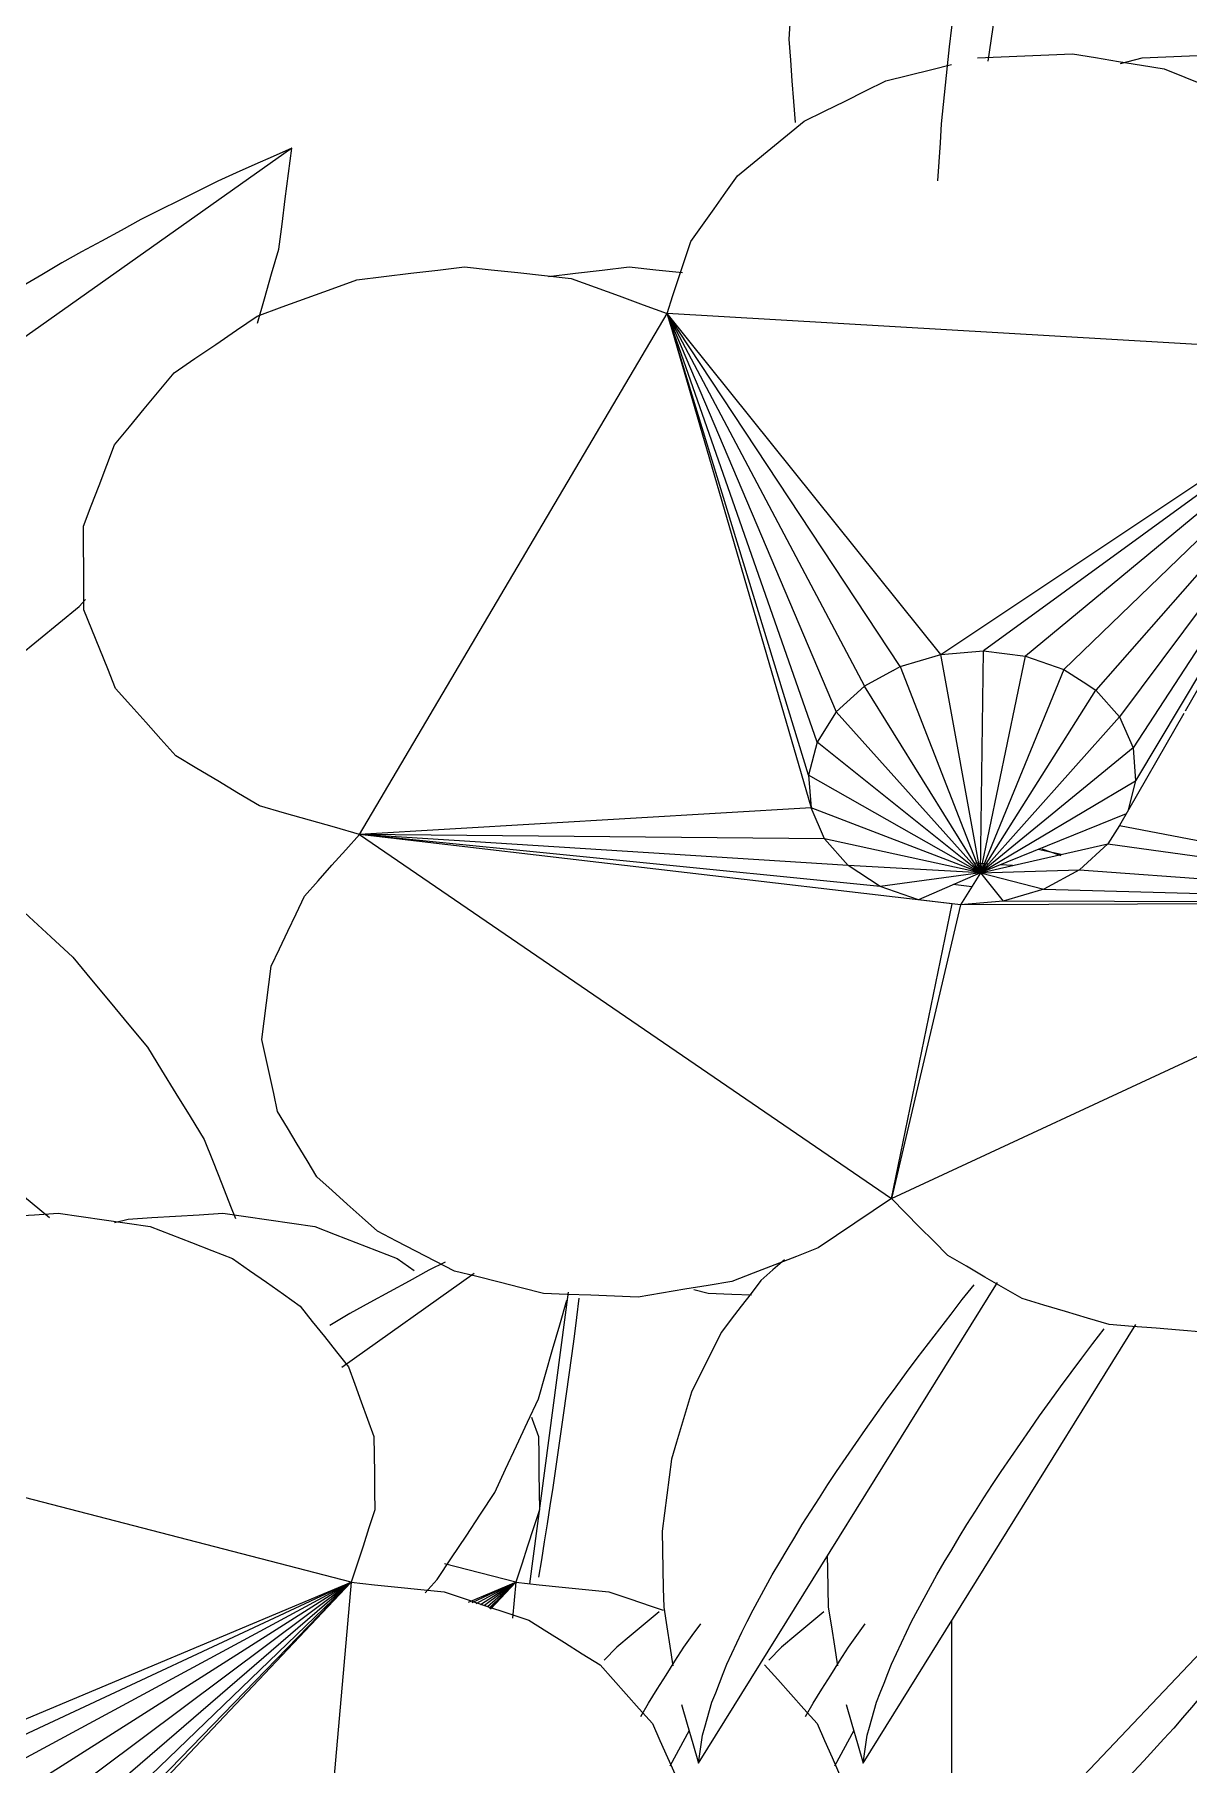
# Model space of a CAD drawing. Header units: metres. Extents: x 10.2 to 20.8, y -0.2 to 6.6.
# Drawn here: x 14.6681 to 14.7271, y 1.5938 to 1.6823 of the extents above; entities that cross this region are included whole.
import ezdxf

# ---------------------------------------------------------------- set-up
doc = ezdxf.new("R2010")
doc.units = ezdxf.units.M
for name, color, linetype, lineweight in [('Importações nas famílias', 250, 'Continuous', 5), ('Pilares estruturais', 7, 'Continuous', 5), ('Vegetação', 7, 'Continuous', 5)]:
    doc.layers.add(name, color=color, linetype=linetype, lineweight=lineweight)

# ---------------------------------------------------------------- blocks, each defined once
blk = doc.blocks.new('Planta_pergolado_12200 - plantas pergolado_skp_Component_12-V3315-Corte 3')
at = {"layer": 'Importações nas famílias'}
for p, q in [((14.697865, 1.599814), (14.697218, 1.599149)), ((14.699087, 1.596258), (14.699476, 1.596942)), ((14.701558, 1.595549), (14.700567, 1.593722)), ((14.691211, 1.57648), (14.688081, 1.570711)), ((14.687522, 1.575049), (14.68755, 1.574175))]:
    blk.add_line(p, q, dxfattribs=at)
at = {"layer": 'Importações nas famílias', "flags": 128}
for points in [[(14.700035, 1.60162), (14.699312, 1.601018), (14.698588, 1.600416), (14.697865, 1.599814)], [(14.701286, 1.5998), (14.701719, 1.600401), (14.702151, 1.601001)], [(14.699476, 1.596942), (14.699929, 1.597656), (14.700381, 1.598371), (14.700834, 1.599086), (14.701286, 1.5998)], [(14.689291, 1.574506), (14.689644, 1.575489), (14.689674, 1.575574)], [(14.68755, 1.574175), (14.687683, 1.573309), (14.687816, 1.572443), (14.687948, 1.571577), (14.688081, 1.570711)], [(14.688081, 1.570711), (14.688384, 1.57166), (14.688686, 1.572609), (14.688989, 1.573557), (14.689291, 1.574506)]]:
    blk.add_lwpolyline(points, dxfattribs=at)
blk = doc.blocks.new('Planta_pergolado_12200 - plantas pergolado_skp_Component_17-V3317-Corte 3')
at = {"layer": 'Importações nas famílias'}
for p, q in [((14.684268, 1.603124), (14.649803, 1.612047)), ((14.658443, 1.592296), (14.684268, 1.603124)), ((14.684268, 1.603124), (14.660587, 1.592074)), ((14.684268, 1.603124), (14.662545, 1.591424)), ((14.684268, 1.603124), (14.664185, 1.590389)), ((14.684268, 1.603124), (14.66424, 1.58199)), ((14.684268, 1.603124), (14.665394, 1.589041)), ((14.684268, 1.603124), (14.66609, 1.587471)), ((14.684268, 1.603124), (14.666227, 1.585786)), ((14.684268, 1.603124), (14.666252, 1.584573)), ((14.684268, 1.603124), (14.681721, 1.574249))]:
    blk.add_line(p, q, dxfattribs=at)
at = {"layer": 'Importações nas famílias', "flags": 128}
for points in [[(14.664428, 1.621707), (14.665641, 1.621781), (14.666853, 1.621855), (14.668065, 1.621929), (14.669278, 1.622003)], [(14.669278, 1.622003), (14.670452, 1.621831), (14.671626, 1.621659), (14.6728, 1.621488), (14.673974, 1.621316)], [(14.673974, 1.621316), (14.67503, 1.62091), (14.676086, 1.620505), (14.677142, 1.620099), (14.678198, 1.619693)], [(14.678198, 1.619693), (14.679064, 1.619081), (14.679929, 1.618469), (14.680795, 1.617858), (14.681661, 1.617246)], [(14.681661, 1.617246), (14.682277, 1.616469), (14.682894, 1.615693), (14.683511, 1.614916), (14.684127, 1.61414)], [(14.684127, 1.61414), (14.684453, 1.613251), (14.684778, 1.612363), (14.685103, 1.611475), (14.685429, 1.610587)], [(14.685429, 1.610587), (14.685441, 1.609648), (14.685453, 1.608708), (14.685465, 1.607769), (14.685477, 1.60683)], [(14.685477, 1.60683), (14.685175, 1.605903), (14.684873, 1.604977), (14.68457, 1.60405), (14.684268, 1.603124)], [(14.684268, 1.603124), (14.685457, 1.603001), (14.686645, 1.602878), (14.687833, 1.602755), (14.689022, 1.602632)], [(14.689022, 1.602632), (14.690107, 1.602271), (14.691193, 1.601911), (14.692279, 1.60155), (14.693364, 1.60119)], [(14.693364, 1.60119), (14.694273, 1.600616), (14.695182, 1.600042), (14.696091, 1.599469), (14.697, 1.598895)], [(14.697, 1.598895), (14.697671, 1.598148), (14.698341, 1.5974), (14.699011, 1.596653), (14.699682, 1.595905)], [(14.699682, 1.595905), (14.700068, 1.595035), (14.700454, 1.594164), (14.70084, 1.593294), (14.701226, 1.592423)]]:
    blk.add_lwpolyline(points, dxfattribs=at)
blk = doc.blocks.new('Planta_pergolado_12200 - plantas pergolado_skp_Component_16-V3318-Corte 3')
for name in ['Planta_pergolado_12200 - plantas pergolado_skp_Component_17-V3317-Corte 3', 'Planta_pergolado_12200 - plantas pergolado_skp_Component_12-V3315-Corte 3']:
    blk.add_blockref(name, (0, 0))
blk = doc.blocks.new('Planta_pergolado_12200 - plantas pergolado_skp_Component_12-V2903-Corte 3')
at = {"layer": 'Importações nas famílias'}
blk.add_line((14.542808, 1.165162), (14.546644, 1.191217), dxfattribs=at)
at = {"layer": 'Importações nas famílias', "flags": 128}
for points in [[(14.546644, 1.191217), (14.545779, 1.190611), (14.544915, 1.190006), (14.544051, 1.1894), (14.543187, 1.188795)], [(14.545547, 1.188129), (14.545821, 1.188901), (14.546095, 1.189673), (14.54637, 1.190445), (14.546644, 1.191217)], [(14.543187, 1.188795), (14.542418, 1.188062), (14.54165, 1.187329), (14.540881, 1.186596), (14.540112, 1.185863)], [(14.544522, 1.1848), (14.544779, 1.185632), (14.545035, 1.186464), (14.545291, 1.187297), (14.545547, 1.188129)], [(14.540112, 1.185863), (14.539458, 1.18502), (14.538803, 1.184177), (14.538148, 1.183334), (14.537494, 1.182491)], [(14.54358, 1.181267), (14.543816, 1.18215), (14.544051, 1.183033), (14.544287, 1.183917), (14.544522, 1.1848)], [(14.537494, 1.182491), (14.536968, 1.181557), (14.536442, 1.180624), (14.535917, 1.17969), (14.535391, 1.178756)], [(14.54273, 1.177569), (14.542943, 1.178493), (14.543155, 1.179418), (14.543368, 1.180342), (14.54358, 1.181267)], [(14.535391, 1.178756), (14.535007, 1.177754), (14.534623, 1.176752), (14.534239, 1.17575), (14.533855, 1.174748)], [(14.541983, 1.173747), (14.54217, 1.174702), (14.542357, 1.175658), (14.542544, 1.176613), (14.54273, 1.177569)], [(14.533855, 1.174748), (14.533621, 1.1737), (14.533387, 1.172653), (14.533154, 1.171606), (14.53292, 1.170559)], [(14.541347, 1.169844), (14.541506, 1.17082), (14.541665, 1.171795), (14.541824, 1.172771), (14.541983, 1.173747)], [(14.53292, 1.170559), (14.532842, 1.169491), (14.532765, 1.168423), (14.532687, 1.167355), (14.532609, 1.166288)], [(14.540829, 1.165903), (14.540958, 1.166888), (14.541088, 1.167873), (14.541218, 1.168859), (14.541347, 1.169844)], [(14.532609, 1.166288), (14.53269, 1.165225), (14.53277, 1.164161), (14.53285, 1.163098), (14.53293, 1.162035)], [(14.540434, 1.161967), (14.540533, 1.162951), (14.540631, 1.163935), (14.54073, 1.164919), (14.540829, 1.165903)], [(14.540234, 1.159053), (14.540301, 1.160024), (14.540367, 1.160996), (14.540434, 1.161967)]]:
    blk.add_lwpolyline(points, dxfattribs=at)
blk = doc.blocks.new('Planta_pergolado_12200 - plantas pergolado_skp_Component_16-V3321-Corte 3')
blk.add_blockref('Planta_pergolado_12200 - plantas pergolado_skp_Component_12-V2903-Corte 3', (0.174049, 0.515766))
blk = doc.blocks.new('Planta_pergolado_12200 - plantas pergolado_skp_Component_12-V2774-Corte 3')
at = {"layer": 'Importações nas famílias', "flags": 128}
blk.add_lwpolyline([(14.823709, 0.698336), (14.824198, 0.698163), (14.824687, 0.697989)], dxfattribs=at)
blk = doc.blocks.new('Planta_pergolado_12200 - plantas pergolado_skp_Component_12-V3333-Corte 3')
at = {"layer": 'Importações nas famílias'}
for p, q in [((14.702044, 1.59388), (14.71734, 1.618466)), ((14.715539, 1.617583), (14.716152, 1.618338))]:
    blk.add_line(p, q, dxfattribs=at)
at = {"layer": 'Importações nas famílias', "flags": 128}
for points in [[(14.706437, 1.619622), (14.705843, 1.6191), (14.705231, 1.618562)], [(14.705231, 1.618562), (14.704727, 1.617902), (14.704222, 1.617242), (14.703718, 1.616581), (14.703214, 1.615921)], [(14.713225, 1.614585), (14.713804, 1.615335), (14.714382, 1.616084), (14.714961, 1.616833), (14.715539, 1.617583)], [(14.703214, 1.615921), (14.70283, 1.615154), (14.702446, 1.614387), (14.702063, 1.61362), (14.701679, 1.612853)], [(14.711073, 1.611647), (14.711611, 1.612382), (14.712149, 1.613116), (14.712687, 1.613851), (14.713225, 1.614585)], [(14.701679, 1.612853), (14.701424, 1.611997), (14.701169, 1.611141), (14.700915, 1.610286), (14.70066, 1.60943)], [(14.709105, 1.6088), (14.709597, 1.609512), (14.710089, 1.610224), (14.710581, 1.610935), (14.711073, 1.611647)], [(14.70066, 1.60943), (14.700541, 1.608506), (14.700422, 1.607581), (14.700302, 1.606657), (14.700183, 1.605732)], [(14.707345, 1.606077), (14.707785, 1.606758), (14.708225, 1.607438), (14.708665, 1.608119), (14.709105, 1.6088)], [(14.705812, 1.603506), (14.706195, 1.604149), (14.706578, 1.604792), (14.706962, 1.605434), (14.707345, 1.606077)], [(14.700183, 1.605732), (14.700202, 1.604761), (14.70022, 1.60379), (14.700239, 1.602818), (14.700258, 1.601847)], [(14.704522, 1.601118), (14.704845, 1.601715), (14.705167, 1.602312), (14.705489, 1.602909), (14.705812, 1.603506)], [(14.700258, 1.601847), (14.700414, 1.600851), (14.70057, 1.599856), (14.700727, 1.59886)], [(14.703491, 1.598939), (14.703748, 1.599483), (14.704006, 1.600028), (14.704264, 1.600573), (14.704522, 1.601118)], [(14.702729, 1.596992), (14.702919, 1.597478), (14.70311, 1.597965), (14.7033, 1.598452), (14.703491, 1.598939)], [(14.701173, 1.596869), (14.701464, 1.595872), (14.701754, 1.594876), (14.702044, 1.59388)], [(14.702245, 1.595299), (14.702366, 1.595722), (14.702487, 1.596145), (14.702608, 1.596568), (14.702729, 1.596992)], [(14.702044, 1.59388), (14.702094, 1.594234), (14.702144, 1.594589), (14.702194, 1.594944), (14.702245, 1.595299)]]:
    blk.add_lwpolyline(points, dxfattribs=at)
blk = doc.blocks.new('Planta_pergolado_12200 - plantas pergolado_skp_Component_17-V3334-Corte 3')
at = {"layer": 'Importações nas famílias'}
for p, q in [((14.684691, 1.641379), (14.70043, 1.668026)), ((14.708104, 1.646093), (14.70043, 1.668026)), ((14.70043, 1.668026), (14.709082, 1.647644)), ((14.70043, 1.668026), (14.710534, 1.648965)), ((14.707666, 1.644418), (14.70043, 1.668026)), ((14.70043, 1.668026), (14.7078, 1.642732)), ((14.737374, 1.665869), (14.70043, 1.668026)), ((14.714439, 1.65058), (14.70043, 1.668026)), ((14.712361, 1.649967), (14.70043, 1.668026)), ((14.714439, 1.65058), (14.737374, 1.665869)), ((14.737374, 1.665869), (14.716626, 1.650763)), ((14.737374, 1.665869), (14.718773, 1.650504)), ((14.737374, 1.665869), (14.720733, 1.64982)), ((14.737374, 1.665869), (14.722374, 1.648758)), ((14.737374, 1.665869), (14.723583, 1.64739)), ((14.737374, 1.665869), (14.724278, 1.645809)), ((14.737374, 1.665869), (14.724411, 1.644124)), ((14.737374, 1.665869), (14.726941, 1.647682)), ((14.712361, 1.649967), (14.714439, 1.65058)), ((14.714439, 1.65058), (14.716626, 1.650763)), ((14.716479, 1.639417), (14.714439, 1.65058)), ((14.716479, 1.639417), (14.716626, 1.650763)), ((14.716479, 1.639417), (14.718773, 1.650504)), ((14.716626, 1.650763), (14.718773, 1.650504)), ((14.718773, 1.650504), (14.720733, 1.64982)), ((14.711994, 1.649765), (14.710534, 1.648965)), ((14.711994, 1.649765), (14.712361, 1.649967)), ((14.712361, 1.649967), (14.716479, 1.639417)), ((14.720733, 1.64982), (14.716479, 1.639417)), ((14.720733, 1.64982), (14.721717, 1.649183)), ((14.710534, 1.648965), (14.709082, 1.647644)), ((14.716479, 1.639417), (14.710534, 1.648965)), ((14.716479, 1.639417), (14.722374, 1.648758)), ((14.721717, 1.649183), (14.722374, 1.648758)), ((14.722374, 1.648758), (14.723583, 1.64739)), ((14.709082, 1.647644), (14.708104, 1.646093)), ((14.716479, 1.639417), (14.709082, 1.647644)), ((14.726872, 1.647563), (14.723582, 1.641828)), ((14.723583, 1.64739), (14.716479, 1.639417)), ((14.723583, 1.64739), (14.724278, 1.645809)), ((14.708104, 1.646093), (14.707666, 1.644418)), ((14.716479, 1.639417), (14.708104, 1.646093)), ((14.724278, 1.645809), (14.716479, 1.639417)), ((14.724278, 1.645809), (14.724411, 1.644124)), ((14.707666, 1.644418), (14.7078, 1.642732)), ((14.716479, 1.639417), (14.707666, 1.644418)), ((14.716479, 1.639417), (14.724411, 1.644124)), ((14.724411, 1.644124), (14.724003, 1.642562)), ((14.7078, 1.642732), (14.684691, 1.641379)), ((14.716479, 1.639417), (14.7078, 1.642732)), ((14.708494, 1.641152), (14.7078, 1.642732)), ((14.723928, 1.64243), (14.716479, 1.639417)), ((14.684691, 1.641379), (14.711909, 1.622753)), ((14.708494, 1.641152), (14.684691, 1.641379)), ((14.709703, 1.639784), (14.684691, 1.641379)), ((14.711344, 1.638722), (14.684691, 1.641379)), ((14.71502, 1.637831), (14.684691, 1.641379)), ((14.723582, 1.641828), (14.722995, 1.640898)), ((14.723582, 1.641828), (14.744469, 1.637889)), ((14.716479, 1.639417), (14.708494, 1.641152)), ((14.709703, 1.639784), (14.708494, 1.641152)), ((14.716479, 1.639417), (14.722995, 1.640898)), ((14.722995, 1.640898), (14.721543, 1.639576)), ((14.722995, 1.640898), (14.744469, 1.637889)), ((14.716479, 1.639417), (14.709703, 1.639784)), ((14.711344, 1.638722), (14.709703, 1.639784)), ((14.716479, 1.639417), (14.721543, 1.639576)), ((14.721543, 1.639576), (14.719716, 1.638575)), ((14.721543, 1.639576), (14.744469, 1.637889)), ((14.716479, 1.639417), (14.711344, 1.638722)), ((14.713304, 1.638038), (14.711344, 1.638722)), ((14.716479, 1.639417), (14.713304, 1.638038)), ((14.716479, 1.639417), (14.715451, 1.637779)), ((14.716479, 1.639417), (14.717638, 1.637962)), ((14.716479, 1.639417), (14.719716, 1.638575)), ((14.711909, 1.622753), (14.744469, 1.637889)), ((14.711909, 1.622753), (14.71502, 1.637831)), ((14.71502, 1.637831), (14.713304, 1.638038)), ((14.715451, 1.637779), (14.71502, 1.637831)), ((14.717638, 1.637962), (14.715451, 1.637779)), ((14.744469, 1.637889), (14.715451, 1.637779)), ((14.719716, 1.638575), (14.717638, 1.637962)), ((14.744469, 1.637889), (14.717638, 1.637962)), ((14.719716, 1.638575), (14.744469, 1.637889)), ((14.715451, 1.637779), (14.711909, 1.622753))]:
    blk.add_line(p, q, dxfattribs=at)
at = {"layer": 'Importações nas famílias', "flags": 128}
for points in [[(14.716316, 1.681097), (14.717531, 1.68115), (14.718745, 1.681202), (14.71996, 1.681255), (14.721174, 1.681308)], [(14.721174, 1.681308), (14.72235, 1.681115), (14.723526, 1.680923), (14.724702, 1.680731), (14.725878, 1.680539)], [(14.711634, 1.679923), (14.712804, 1.680217), (14.713975, 1.68051), (14.714986, 1.680764)], [(14.725878, 1.680539), (14.726935, 1.680116), (14.727992, 1.679692), (14.729049, 1.679268), (14.730106, 1.678845)], [(14.707447, 1.677864), (14.708494, 1.678379), (14.709541, 1.678894), (14.710587, 1.679408), (14.711634, 1.679923)], [(14.704041, 1.675062), (14.704892, 1.675762), (14.705744, 1.676463), (14.706596, 1.677164), (14.707447, 1.677864)], [(14.701647, 1.671706), (14.702246, 1.672545), (14.702844, 1.673384), (14.703443, 1.674223), (14.704041, 1.675062)], [(14.70043, 1.668026), (14.700734, 1.668946), (14.701039, 1.669866), (14.701343, 1.670786), (14.701647, 1.671706)], [(14.679462, 1.667893), (14.680737, 1.668358), (14.682012, 1.668822), (14.683287, 1.669287), (14.684563, 1.669751)], [(14.684563, 1.669751), (14.68594, 1.669916), (14.687316, 1.670081), (14.688693, 1.670247), (14.69007, 1.670412)], [(14.69007, 1.670412), (14.691431, 1.670264), (14.692792, 1.670116), (14.694153, 1.669968), (14.695515, 1.66982)], [(14.695515, 1.66982), (14.696743, 1.669372), (14.697972, 1.668923), (14.699201, 1.668475), (14.70043, 1.668026)], [(14.675204, 1.664998), (14.676269, 1.665722), (14.677333, 1.666446), (14.678397, 1.66717), (14.679462, 1.667893)], [(14.672153, 1.661313), (14.672916, 1.662234), (14.673679, 1.663155), (14.674441, 1.664077), (14.675204, 1.664998)], [(14.67057, 1.657152), (14.670966, 1.658192), (14.671362, 1.659232), (14.671757, 1.660272), (14.672153, 1.661313)], [(14.670589, 1.652871), (14.670584, 1.653941), (14.67058, 1.655011), (14.670575, 1.656081), (14.67057, 1.657152)], [(14.67221, 1.648836), (14.671805, 1.649845), (14.6714, 1.650854), (14.670994, 1.651862), (14.670589, 1.652871)], [(14.675293, 1.645392), (14.674522, 1.646253), (14.673751, 1.647114), (14.672981, 1.647975), (14.67221, 1.648836)], [(14.679576, 1.642834), (14.678505, 1.643473), (14.677434, 1.644113), (14.676364, 1.644753), (14.675293, 1.645392)], [(14.684691, 1.641379), (14.683412, 1.641742), (14.682133, 1.642106), (14.680854, 1.64247), (14.679576, 1.642834)], [(14.681869, 1.638218), (14.682575, 1.639008), (14.68328, 1.639798), (14.683986, 1.640589), (14.684691, 1.641379)], [(14.680166, 1.634639), (14.680592, 1.635534), (14.681018, 1.636429), (14.681443, 1.637324), (14.681869, 1.638218)], [(14.6797, 1.630884), (14.679816, 1.631823), (14.679933, 1.632762), (14.68005, 1.6337), (14.680166, 1.634639)], [(14.6805, 1.62721), (14.6803, 1.628129), (14.6801, 1.629047), (14.6799, 1.629966), (14.6797, 1.630884)], [(14.682514, 1.623867), (14.682011, 1.624703), (14.681507, 1.625538), (14.681004, 1.626374), (14.6805, 1.62721)], [(14.685604, 1.621082), (14.684831, 1.621778), (14.684059, 1.622474), (14.683287, 1.623171), (14.682514, 1.623867)], [(14.711909, 1.622753), (14.710971, 1.622121), (14.710034, 1.62149), (14.709096, 1.620858), (14.708159, 1.620227)], [(14.714798, 1.61984), (14.714075, 1.620568), (14.713353, 1.621296), (14.712631, 1.622024), (14.711909, 1.622753)], [(14.689559, 1.619046), (14.68857, 1.619555), (14.687581, 1.620064), (14.686593, 1.620573), (14.685604, 1.621082)], [(14.708159, 1.620227), (14.707054, 1.619797), (14.705948, 1.619368), (14.704843, 1.618938), (14.703737, 1.618508)], [(14.718599, 1.617641), (14.717649, 1.618191), (14.716699, 1.61874), (14.715748, 1.61929), (14.714798, 1.61984)], [(14.694109, 1.617897), (14.692972, 1.618184), (14.691834, 1.618471), (14.690696, 1.618759), (14.689559, 1.619046)], [(14.703737, 1.618508), (14.702539, 1.61831), (14.701341, 1.618111), (14.700143, 1.617912), (14.698945, 1.617714)], [(14.698945, 1.617714), (14.697736, 1.61776), (14.696527, 1.617805), (14.695318, 1.617851), (14.694109, 1.617897)], [(14.723055, 1.616306), (14.721941, 1.61664), (14.720827, 1.616974), (14.719713, 1.617307), (14.718599, 1.617641)], [(14.72786, 1.615927), (14.726658, 1.616022), (14.725457, 1.616116), (14.724256, 1.616211), (14.723055, 1.616306)]]:
    blk.add_lwpolyline(points, dxfattribs=at)
blk = doc.blocks.new('Planta_pergolado_12200 - plantas pergolado_skp_Component_16-V3335-Corte 3')
for name, p in [('Planta_pergolado_12200 - plantas pergolado_skp_Component_17-V3334-Corte 3', (0, 0)), ('Planta_pergolado_12200 - plantas pergolado_skp_Component_12-V2774-Corte 3', (-0.1041, 0.942313)), ('Planta_pergolado_12200 - plantas pergolado_skp_Component_12-V3333-Corte 3', (0, 0))]:
    blk.add_blockref(name, p)
blk = doc.blocks.new('Planta_pergolado_12200 - plantas pergolado_skp_Component_17-V3339-Corte 3')
at = {"layer": 'Importações nas famílias'}
for p, q in [((14.672161, 1.621521), (14.672852, 1.621707)), ((14.686621, 1.619693), (14.687487, 1.619081)), ((14.692692, 1.603124), (14.68904, 1.604069)), ((14.690268, 1.602108), (14.692692, 1.603124)), ((14.692692, 1.603124), (14.690437, 1.602072)), ((14.692692, 1.603124), (14.690653, 1.602026)), ((14.692692, 1.603124), (14.690883, 1.601977)), ((14.692692, 1.603124), (14.691094, 1.601932)), ((14.692692, 1.603124), (14.691239, 1.601873)), ((14.692692, 1.603124), (14.691319, 1.601805)), ((14.692692, 1.603124), (14.69137, 1.601763)), ((14.692692, 1.603124), (14.691388, 1.601748)), ((14.692692, 1.603124), (14.692529, 1.601285))]:
    blk.add_line(p, q, dxfattribs=at)
at = {"layer": 'Importações nas famílias', "flags": 128}
for points in [[(14.672852, 1.621707), (14.674064, 1.621781), (14.675276, 1.621855), (14.676489, 1.621929), (14.677701, 1.622003)], [(14.677701, 1.622003), (14.678875, 1.621831), (14.680049, 1.621659), (14.681223, 1.621488), (14.682398, 1.621316)], [(14.682398, 1.621316), (14.683454, 1.62091), (14.684509, 1.620505), (14.685565, 1.620099), (14.686621, 1.619693)], [(14.693493, 1.611569), (14.693527, 1.611475), (14.693852, 1.610587)], [(14.693852, 1.610587), (14.693864, 1.609648), (14.693876, 1.608708), (14.693888, 1.607769), (14.6939, 1.60683)], [(14.6939, 1.60683), (14.693598, 1.605903), (14.693296, 1.604977), (14.692994, 1.60405), (14.692692, 1.603124)], [(14.692692, 1.603124), (14.69388, 1.603001), (14.695068, 1.602878), (14.696257, 1.602755), (14.697445, 1.602632)], [(14.697445, 1.602632), (14.698531, 1.602271), (14.699616, 1.601911), (14.700232, 1.601706)], [(14.705424, 1.598895), (14.706094, 1.598148), (14.706764, 1.5974), (14.707435, 1.596653), (14.708105, 1.595905)], [(14.708105, 1.595905), (14.708491, 1.595035), (14.708877, 1.594164), (14.709263, 1.593294), (14.709649, 1.592423)]]:
    blk.add_lwpolyline(points, dxfattribs=at)
blk = doc.blocks.new('Planta_pergolado_12200 - plantas pergolado_skp_Component_16-V3340-Corte 3')
for name, p in [('Planta_pergolado_12200 - plantas pergolado_skp_Component_17-V3339-Corte 3', (0, 0)), ('Planta_pergolado_12200 - plantas pergolado_skp_Component_12-V3315-Corte 3', (0.008424, 0))]:
    blk.add_blockref(name, p)
blk = doc.blocks.new('Planta_pergolado_12200 - plantas pergolado_skp_Component_12-V3352-Corte 3')
at = {"layer": 'Importações nas famílias'}
blk.add_line((14.710468, 1.59388), (14.724422, 1.616308), dxfattribs=at)
at = {"layer": 'Importações nas famílias', "flags": 128}
for points in [[(14.721649, 1.614585), (14.722227, 1.615335), (14.722806, 1.616084)], [(14.719496, 1.611647), (14.720034, 1.612382), (14.720573, 1.613116), (14.721111, 1.613851), (14.721649, 1.614585)], [(14.717529, 1.6088), (14.718021, 1.609512), (14.718513, 1.610224), (14.719004, 1.610935), (14.719496, 1.611647)], [(14.715769, 1.606077), (14.716209, 1.606758), (14.716649, 1.607438), (14.717089, 1.608119), (14.717529, 1.6088)], [(14.714235, 1.603506), (14.714619, 1.604149), (14.715002, 1.604792), (14.715385, 1.605434), (14.715769, 1.606077)], [(14.708631, 1.604466), (14.708644, 1.60379), (14.708663, 1.602818), (14.708681, 1.601847)], [(14.712946, 1.601118), (14.713268, 1.601715), (14.71359, 1.602312), (14.713913, 1.602909), (14.714235, 1.603506)], [(14.708681, 1.601847), (14.708838, 1.600851), (14.708994, 1.599856), (14.70915, 1.59886)], [(14.711914, 1.598939), (14.712172, 1.599483), (14.71243, 1.600028), (14.712688, 1.600573), (14.712946, 1.601118)], [(14.711152, 1.596992), (14.711343, 1.597478), (14.711533, 1.597965), (14.711724, 1.598452), (14.711914, 1.598939)], [(14.709597, 1.596869), (14.709887, 1.595872), (14.710177, 1.594876), (14.710468, 1.59388)], [(14.710668, 1.595299), (14.710789, 1.595722), (14.71091, 1.596145), (14.711031, 1.596568), (14.711152, 1.596992)], [(14.710468, 1.59388), (14.710518, 1.594234), (14.710568, 1.594589), (14.710618, 1.594944), (14.710668, 1.595299)]]:
    blk.add_lwpolyline(points, dxfattribs=at)
blk = doc.blocks.new('Planta_pergolado_12200 - plantas pergolado_skp_Component_17-V3353-Corte 3')
at = {"layer": 'Importações nas famílias'}
for p, q in [((14.723634, 1.68082), (14.72474, 1.681097)), ((14.720596, 1.640353), (14.719422, 1.640608)), ((14.716876, 1.639864), (14.716173, 1.639909)), ((14.7181, 1.639786), (14.717486, 1.639825)), ((14.716028, 1.638698), (14.715079, 1.638809)), ((14.702533, 1.617897), (14.701803, 1.618081))]:
    blk.add_line(p, q, dxfattribs=at)
at = {"layer": 'Importações nas famílias', "flags": 128}
for points in [[(14.72474, 1.681097), (14.725954, 1.68115), (14.727169, 1.681202), (14.728383, 1.681255), (14.729598, 1.681308)], [(14.694363, 1.669916), (14.69574, 1.670081), (14.697117, 1.670247), (14.698494, 1.670412)], [(14.698494, 1.670412), (14.699855, 1.670264), (14.701216, 1.670116)], [(14.704755, 1.617813), (14.703742, 1.617851), (14.702533, 1.617897)]]:
    blk.add_lwpolyline(points, dxfattribs=at)
blk = doc.blocks.new('Planta_pergolado_12200 - plantas pergolado_skp_Component_16-V3354-Corte 3')
for name in ['Planta_pergolado_12200 - plantas pergolado_skp_Component_17-V3353-Corte 3', 'Planta_pergolado_12200 - plantas pergolado_skp_Component_12-V3352-Corte 3']:
    blk.add_blockref(name, (0, 0))
blk = doc.blocks.new('Planta_pergolado_12200 - plantas pergolado_skp_-V3374-Corte 3')
for name in ['Planta_pergolado_12200 - plantas pergolado_skp_Component_16-V3321-Corte 3', 'Planta_pergolado_12200 - plantas pergolado_skp_Component_16-V3335-Corte 3', 'Planta_pergolado_12200 - plantas pergolado_skp_Component_16-V3354-Corte 3', 'Planta_pergolado_12200 - plantas pergolado_skp_Component_16-V3318-Corte 3', 'Planta_pergolado_12200 - plantas pergolado_skp_Component_16-V3340-Corte 3']:
    blk.add_blockref(name, (0, 0))
blk = doc.blocks.new('Planta_pergolado_12200 - plantas pergolado_skp_-V3437-Corte 3')
blk.add_blockref('Planta_pergolado_12200 - plantas pergolado_skp_-V3374-Corte 3', (0, 0))
blk = doc.blocks.new('Planta_pergolado_12200 - plantas pergolado_skp_Component_12-V3787-Corte 3')
at = {"layer": 'Importações nas famílias'}
for p, q in [((14.695377, 1.617969), (14.693398, 1.603051)), ((14.694002, 1.604268), (14.693856, 1.603385))]:
    blk.add_line(p, q, dxfattribs=at)
at = {"layer": 'Importações nas famílias', "flags": 128}
for points in [[(14.695923, 1.617661), (14.695797, 1.616676), (14.69567, 1.615691)], [(14.69567, 1.615691), (14.695537, 1.614715), (14.695403, 1.613739), (14.695269, 1.612763), (14.695135, 1.611788)], [(14.695135, 1.611788), (14.694996, 1.610832), (14.694856, 1.609877), (14.694717, 1.608921), (14.694577, 1.607966)], [(14.694577, 1.607966), (14.694433, 1.607041), (14.69429, 1.606117), (14.694146, 1.605192), (14.694002, 1.604268)]]:
    blk.add_lwpolyline(points, dxfattribs=at)
blk = doc.blocks.new('Planta_pergolado_12200 - plantas pergolado_skp_Component_12-V3788-Corte 3')
at = {"layer": 'Importações nas famílias'}
for p, q in [((14.732347, 1.604392), (14.71201, 1.583002)), ((14.732404, 1.603771), (14.732347, 1.604392)), ((14.722007, 1.591085), (14.721378, 1.590477)), ((14.713927, 1.583648), (14.71318, 1.583018))]:
    blk.add_line(p, q, dxfattribs=at)
at = {"layer": 'Importações nas famílias', "flags": 128}
for points in [[(14.732347, 1.604392), (14.732204, 1.604056), (14.732062, 1.603719), (14.731919, 1.603382), (14.731776, 1.603045)], [(14.731776, 1.603045), (14.731552, 1.602653), (14.731328, 1.602262), (14.731105, 1.601871), (14.730881, 1.60148)], [(14.730881, 1.60148), (14.730578, 1.601039), (14.730276, 1.600598), (14.729974, 1.600157), (14.729671, 1.599716)], [(14.729671, 1.599716), (14.729294, 1.59923), (14.728916, 1.598744), (14.728538, 1.598258), (14.728161, 1.597772)], [(14.728161, 1.597772), (14.727712, 1.597246), (14.727263, 1.59672), (14.726815, 1.596195), (14.726366, 1.595669)], [(14.726366, 1.595669), (14.725851, 1.59511), (14.725337, 1.594551), (14.724822, 1.593991), (14.724307, 1.593432)], [(14.724307, 1.593432), (14.723732, 1.592845), (14.723157, 1.592258), (14.722582, 1.591672), (14.722007, 1.591085)], [(14.719492, 1.588654), (14.718816, 1.588032), (14.71814, 1.58741), (14.717464, 1.586788), (14.716788, 1.586165)], [(14.716788, 1.586165), (14.716073, 1.585536), (14.715357, 1.584907), (14.714642, 1.584277), (14.713927, 1.583648)]]:
    blk.add_lwpolyline(points, dxfattribs=at)
blk = doc.blocks.new('Planta_pergolado_12200 - plantas pergolado_skp_Component_16-V3790-Corte 3')
for name in ['Planta_pergolado_12200 - plantas pergolado_skp_Component_12-V3787-Corte 3', 'Planta_pergolado_12200 - plantas pergolado_skp_Component_12-V3788-Corte 3']:
    blk.add_blockref(name, (0, 0))
blk = doc.blocks.new('Planta_pergolado_12200 - plantas pergolado_skp_Component_12-V3848-Corte 3')
at = {"layer": 'Importações nas famílias'}
for p, q in [((14.689079, 1.619503), (14.688246, 1.619088)), ((14.690563, 1.618914), (14.683786, 1.614116)), ((14.684201, 1.616874), (14.683174, 1.616265)), ((14.688048, 1.602579), (14.688672, 1.60327))]:
    blk.add_line(p, q, dxfattribs=at)
at = {"layer": 'Importações nas famílias', "flags": 128}
for points in [[(14.688246, 1.619088), (14.687235, 1.618534), (14.686224, 1.617981), (14.685213, 1.617428), (14.684201, 1.616874)], [(14.693843, 1.612514), (14.694209, 1.613776), (14.694574, 1.615039), (14.69494, 1.616301), (14.695306, 1.617563)], [(14.691614, 1.607712), (14.692171, 1.608913), (14.692729, 1.610113), (14.693286, 1.611314), (14.693843, 1.612514)], [(14.688672, 1.60327), (14.689407, 1.604381), (14.690143, 1.605491), (14.690879, 1.606602), (14.691614, 1.607712)]]:
    blk.add_lwpolyline(points, dxfattribs=at)
blk = doc.blocks.new('Planta_pergolado_12200 - plantas pergolado_skp_Component_16-V3850-Corte 3')
blk.add_blockref('Planta_pergolado_12200 - plantas pergolado_skp_Component_12-V3848-Corte 3', (0, 0))
blk = doc.blocks.new('Planta_pergolado_12200 - plantas pergolado_skp_Component_12-V3853-Corte 3')
at = {"layer": 'Importações nas famílias'}
for p, q in [((14.681224, 1.676485), (14.638764, 1.64642)), ((14.67034, 1.653037), (14.670663, 1.653395))]:
    blk.add_line(p, q, dxfattribs=at)
at = {"layer": 'Importações nas famílias', "flags": 128}
for points in [[(14.681224, 1.676485), (14.680278, 1.676063), (14.679332, 1.67564), (14.678385, 1.675217), (14.677439, 1.674794)], [(14.680562, 1.671307), (14.680727, 1.672602), (14.680893, 1.673896), (14.681058, 1.675191), (14.681224, 1.676485)], [(14.677439, 1.674794), (14.676455, 1.674304), (14.675471, 1.673813), (14.674487, 1.673322), (14.673502, 1.672831)], [(14.673502, 1.672831), (14.672491, 1.672278), (14.67148, 1.671725), (14.670469, 1.671172), (14.669457, 1.670618)], [(14.669457, 1.670618), (14.66843, 1.670009), (14.667403, 1.669399), (14.666376, 1.668789), (14.665349, 1.66818)], [(14.679467, 1.66753), (14.67983, 1.668783), (14.680196, 1.670045), (14.680562, 1.671307)], [(14.665349, 1.66818), (14.664318, 1.66752), (14.663286, 1.666861), (14.662255, 1.666202), (14.661223, 1.665542)], [(14.661223, 1.665542), (14.660199, 1.664841), (14.659174, 1.664139), (14.65815, 1.663437), (14.657125, 1.662736)], [(14.657125, 1.662736), (14.656119, 1.662), (14.655113, 1.661264), (14.654107, 1.660527), (14.653101, 1.659791)], [(14.653101, 1.659791), (14.652125, 1.659029), (14.651148, 1.658266), (14.650172, 1.657504), (14.649195, 1.656741)], [(14.649195, 1.656741), (14.648259, 1.655961), (14.647324, 1.655181), (14.646388, 1.6544), (14.645452, 1.65362)], [(14.645452, 1.65362), (14.644566, 1.652831), (14.643681, 1.652041), (14.642796, 1.651251), (14.641911, 1.650462)], [(14.666192, 1.649617), (14.667229, 1.650472), (14.668266, 1.651327), (14.669303, 1.652182), (14.67034, 1.653037)], [(14.641911, 1.650462), (14.641087, 1.649672), (14.640262, 1.648882), (14.639438, 1.648092), (14.638613, 1.647302)], [(14.661581, 1.646834), (14.662734, 1.64753), (14.663886, 1.648225), (14.665039, 1.648921), (14.666192, 1.649617)], [(14.656614, 1.644755), (14.657856, 1.645275), (14.659098, 1.645795), (14.660339, 1.646314), (14.661581, 1.646834)]]:
    blk.add_lwpolyline(points, dxfattribs=at)
blk = doc.blocks.new('Planta_pergolado_12200 - plantas pergolado_skp_Component_17-V3854-Corte 3')
at = {"layer": 'Importações nas famílias'}
blk.add_line((14.668832, 1.621774), (14.642527, 1.643256), dxfattribs=at)
at = {"layer": 'Importações nas famílias', "flags": 128}
for points in [[(14.665546, 1.639249), (14.666664, 1.638211), (14.667782, 1.637172), (14.668899, 1.636133), (14.670017, 1.635094)], [(14.670017, 1.635094), (14.670972, 1.633945), (14.671927, 1.632796), (14.672882, 1.631646), (14.673837, 1.630497)], [(14.673837, 1.630497), (14.674564, 1.629316), (14.675291, 1.628134), (14.676019, 1.626952), (14.676746, 1.625771)], [(14.676746, 1.625771), (14.677196, 1.624637), (14.677646, 1.623504), (14.678096, 1.622371), (14.678351, 1.621729)]]:
    blk.add_lwpolyline(points, dxfattribs=at)
blk = doc.blocks.new('Planta_pergolado_12200 - plantas pergolado_skp_Component_16-V3855-Corte 3')
for name in ['Planta_pergolado_12200 - plantas pergolado_skp_Component_12-V3853-Corte 3', 'Planta_pergolado_12200 - plantas pergolado_skp_Component_17-V3854-Corte 3']:
    blk.add_blockref(name, (0, 0))
blk = doc.blocks.new('Planta_pergolado_12200 - plantas pergolado_skp_-V3863-Corte 3')
for name in ['Planta_pergolado_12200 - plantas pergolado_skp_Component_16-V3855-Corte 3', 'Planta_pergolado_12200 - plantas pergolado_skp_Component_16-V3850-Corte 3']:
    blk.add_blockref(name, (0, 0))
blk = doc.blocks.new('Planta_pergolado_12200 - plantas pergolado_skp_-V3864-Corte 3')
for name in ['Planta_pergolado_12200 - plantas pergolado_skp_-V3863-Corte 3', 'Planta_pergolado_12200 - plantas pergolado_skp_Component_16-V3790-Corte 3']:
    blk.add_blockref(name, (0, 0))
blk = doc.blocks.new('Planta_pergolado_12200 - plantas pergolado_skp_-V3936-Corte 3')
blk.add_blockref('Planta_pergolado_12200 - plantas pergolado_skp_-V3864-Corte 3', (0, 0))
blk = doc.blocks.new('Planta_pergolado_12200 - Planta_pergolado_12200-V5114-Corte 3')
for name in ['Planta_pergolado_12200 - plantas pergolado_skp_-V3936-Corte 3', 'Planta_pergolado_12200 - plantas pergolado_skp_-V3437-Corte 3']:
    blk.add_blockref(name, (0, 0))

msp = doc.modelspace()

# ---------------------------------------------------------------- linework, layer by layer
at = {"layer": 'Pilares estruturais', "color": 250}
msp.add_line((14.715, 1.586147), (14.715, 1.601165), dxfattribs=at)

# ---------------------------------------------------------------- block references
at = {"layer": 'Vegetação', "color": 250}
msp.add_blockref('Planta_pergolado_12200 - Planta_pergolado_12200-V5114-Corte 3', (0, 0), dxfattribs=at)

doc.saveas('drawing.dxf')
